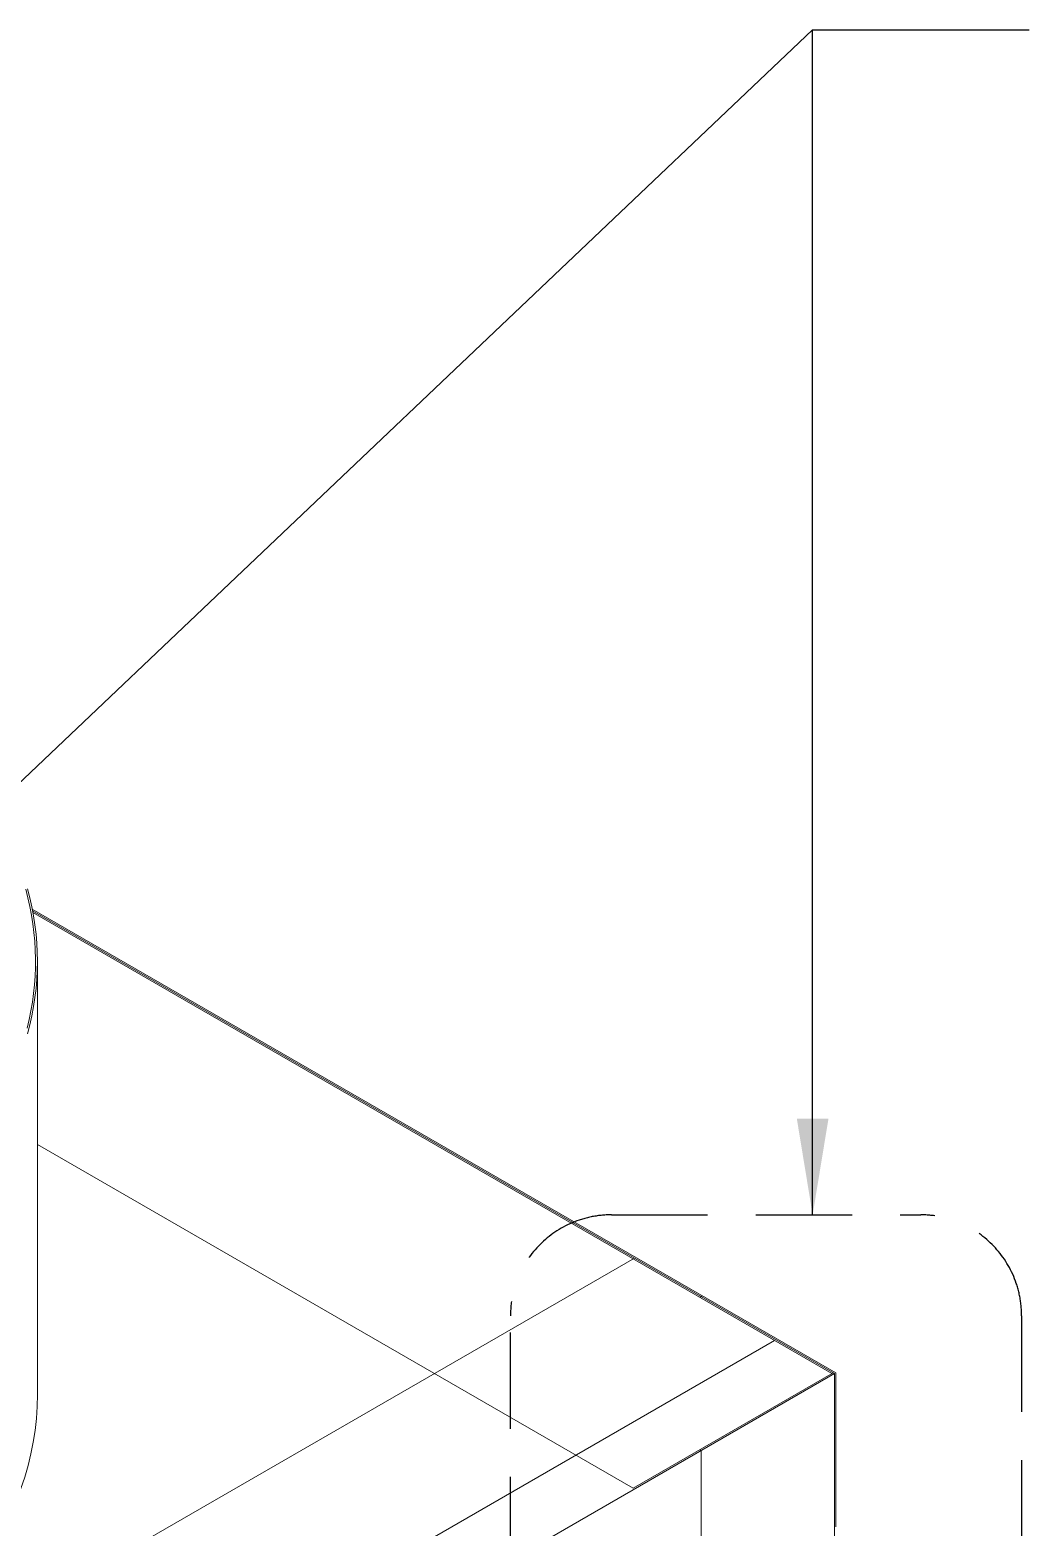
# Model space of a CAD drawing. Header units: millimetres. Extents: x -312439 to 477422, y -331570 to 212570.
# Drawn here: x -163554 to -162256, y -84775 to -82830 of the extents above; entities that cross this region are included whole.
import ezdxf

# ---------------------------------------------------------------- set-up
doc = ezdxf.new("R2010")
doc.units = ezdxf.units.MM
doc.linetypes.add('DASHED', pattern=[0.75, 0.5, -0.25])
doc.styles.add('ROMAND', font='ROMAND.SHX')
doc.dimstyles.new('1-50 (MILIMETRO)', dxfattribs={"dimscale": 0, "dimtxt": 125, "dimasz": 125, "dimexe": 100, "dimexo": 100, "dimgap": 50, "dimtad": 0, "dimdec": 0, "dimzin": 0, "dimdsep": 46, "dimtxsty": 'ROMAND', "dimcen": -390, "dimclrd": 1, "dimclre": 1, "dimclrt": 3, "dimadec": 0, "dimazin": 0, "dimtfac": 1, "dimtdec": 0, "dimtix": 1, "dimtmove": 2, "dimatfit": 2, "dimfxl": 1, "dimtvp": 1, "dimtolj": 1, "dimtzin": 0, "dimarcsym": 0})

msp = doc.modelspace()

# ---------------------------------------------------------------- linework, layer by layer
at = {"color": 3, "linetype": 'Continuous', "lineweight": 0, "extrusion": (-1.11022e-16, 0.816497, 0.57735)}
for p, q in [((-162507.192, -84574.521), (-163550.715, -83972.043)), ((-163550.282, -83974.293), (-162508.924, -84575.521)), ((-163549.866, -83976.533), (-162512.388, -84575.521)), ((-163544.097, -84602.846), (-163544.097, -84039.957)), ((-163544.097, -84277.864), (-162770.463, -84724.521)), ((-162768.731, -84425.521), (-170910.008, -89125.89)), ((-162680.397, -84474.521), (-162683.861, -84476.521)), ((-162586.866, -84532.521), (-170726.411, -89231.89)), ((-170651.933, -89276.89), (-162508.924, -84575.521)), ((-162510.656, -84574.521), (-162770.463, -84724.521)), ((-162508.924, -84575.521), (-162508.924, -88767.336)), ((-162507.192, -84774.521), (-162507.192, -84574.521)), ((-162683.861, -84674.521), (-162682.129, -84675.521)), ((-162682.129, -84675.521), (-162682.129, -88867.336))]:
    msp.add_line(p, q, dxfattribs=at)
at = {"linetype": 'DASHED', "ltscale": 250}
msp.add_lwpolyline([(-162798.718, -84369.364), (-162397.084, -84369.364, -0.41421356), (-162266.02, -84500.429), (-162266.02, -88772.259, -0.41421356), (-162397.084, -88903.324), (-162798.718, -88903.324, -0.41421356), (-162929.783, -88772.259), (-162929.783, -84500.429, -0.41421356)], format="xyb", close=True, dxfattribs=at)
at = {"color": 3, "linetype": 'Continuous', "lineweight": 0}
for centre, major_axis, start_param, end_param in [((-164592.865, -84039.957), (-1046.319, 0), 2.9973499, 3.29716571), ((-164592.865, -84039.957), (-1048.768, 0), 2.98561554, 3.29783032), ((-164592.865, -84602.846), (-1048.768, 0), 0, 3.14159265)]:
    msp.add_ellipse(centre, major_axis=major_axis, ratio=0.57735027, start_param=start_param, end_param=end_param, dxfattribs=at)

# ---------------------------------------------------------------- leaders
for points in [[(-166578.296, -86667.446, -9601.866), (-162537.374, -82829.809, -9601.866), (-162256.368, -82829.809, -9601.866)], [(-162537.374, -84369.364, -9601.866), (-162537.374, -82829.809, -9601.866), (-162256.368, -82829.809, -9601.866)]]:
    msp.add_leader(points, dimstyle='1-50 (MILIMETRO)', override={"dimscale": 1, "dimfxl": 2})

doc.saveas('drawing.dxf')
